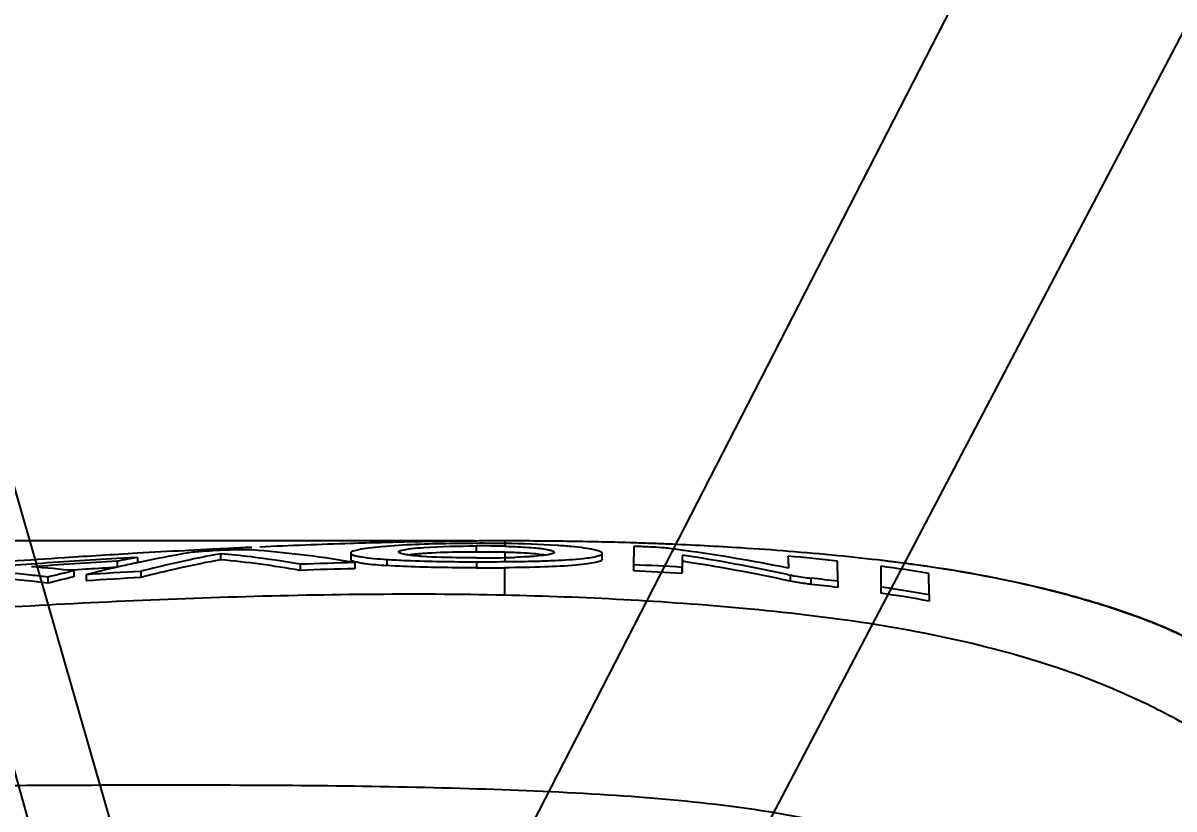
# Model space of a CAD drawing. Header units: millimetres. Extents: x 4086 to 8300, y 123 to 1549.
# Drawn here: x 6826.3 to 6883.4, y 691 to 730 of the extents above; entities that cross this region are included whole.
import ezdxf
from ezdxf import colors
from ezdxf.entities.mleader import LeaderData, LeaderLine
from ezdxf.math import Vec2, Vec3

# ---------------------------------------------------------------- set-up
doc = ezdxf.new("R2010")
doc.units = ezdxf.units.MM
doc.layers.add('轮廓实线层', color=7, linetype='Continuous', lineweight=30)
doc.styles.add('思源黑', font='SourceHanSansCN-Normal.ttf')
doc.dimstyles.new('尺寸标注_3_10比例', dxfattribs={"dimtxt": 7, "dimasz": 6, "dimexe": 2, "dimexo": 1.5, "dimgap": 1, "dimtad": 1, "dimdec": 1, "dimlfac": 3.333333, "dimdsep": 46, "dimtxsty": '思源黑', "dimcen": 0.09, "dimadec": 0, "dimazin": 0, "dimtp": 0.01, "dimtm": 0.01, "dimtfac": 1, "dimtdec": 1, "dimtofl": 0, "dimtmove": 0, "dimatfit": 3, "dimfxl": 0, "dimtolj": 1, "dimarcsym": 0})

# ---------------------------------------------------------------- blocks, each defined once
blk = doc.blocks.new('*D1413')
at = {"layer": 'Defpoints', "color": 0}
for p in [(6850.176, 704.306), (6655.76, 635.432), (6850.175, 635.432)]:
    blk.add_point(p, dxfattribs=at)
at = {"layer": '轮廓实线层', "color": 0, "lineweight": -2}
for p, q in [((6848.676, 704.306), (6653.76, 704.306)), ((6655.76, 698.306), (6655.76, 641.432)), ((6848.675, 635.432), (6653.76, 635.432))]:
    blk.add_line(p, q, dxfattribs=at)
at = {"layer": '轮廓实线层', "color": 0}
for points in [[(6656.76, 698.306), (6654.76, 698.306), (6655.76, 704.306)], [(6654.76, 641.432), (6656.76, 641.432), (6655.76, 635.432)]]:
    blk.add_solid(points, dxfattribs=at)
at = {"layer": '轮廓实线层', "color": 0, "insert": (6651.133, 669.869), "char_height": 7, "attachment_point": 5, "rotation": 90, "style": '思源黑'}
blk.add_mtext('\\A1;229.6', dxfattribs=at)

msp = doc.modelspace()

# ---------------------------------------------------------------- linework, layer by layer
for p, q in [((6848.747, 704.298), (6848.629, 704.297)), ((6848.752, 704.053), (6848.752, 703.753)), ((6850.176, 704.306), (6850.023, 704.305)), ((6850.174, 704.175), (6850.173, 704.038)), ((6850.176, 704.303), (6850.175, 704.175)), ((6831.946, 703.485), (6830.922, 703.426)), ((6831.946, 703.485), (6831.946, 703.217)), ((6834.483, 703.828), (6834.287, 703.818)), ((6835.681, 703.889), (6834.483, 703.828)), ((6836.427, 703.926), (6835.681, 703.889)), ((6836.432, 703.845), (6835.686, 703.809)), ((6836.078, 703.67), (6836.078, 703.369)), ((6842.53, 703.703), (6842.528, 703.691)), ((6842.528, 703.691), (6842.528, 703.39)), ((6842.53, 703.707), (6842.53, 703.703)), ((6842.53, 703.402), (6842.531, 703.406)), ((6844.324, 703.384), (6844.324, 703.083)), ((6844.907, 703.743), (6844.909, 703.755)), ((6850.171, 703.737), (6850.167, 703.275)), ((6852.62, 703.751), (6852.623, 703.737)), ((6854.998, 703.686), (6854.998, 703.695)), ((6854.998, 703.385), (6855, 703.695)), ((6854.998, 703.394), (6854.998, 703.385)), ((6859.055, 703.829), (6859.013, 703.835)), ((6826.693, 703.155), (6825.686, 703.085)), ((6826.727, 703.019), (6826.702, 703.021)), ((6828.794, 702.859), (6828.576, 702.845)), ((6829.384, 702.897), (6828.794, 702.859)), ((6828.797, 702.821), (6828.797, 702.519)), ((6829.502, 702.904), (6829.384, 702.897)), ((6831.015, 703.018), (6830.947, 703.002)), ((6830.948, 703.294), (6830.948, 702.993)), ((6831.15, 703.048), (6831.015, 703.018)), ((6832.001, 703.234), (6831.94, 703.221)), ((6832.022, 703.239), (6832.001, 703.234)), ((6840.016, 703.146), (6840.016, 702.845)), ((6842.509, 703.264), (6842.463, 703.272)), ((6842.73, 703.227), (6842.509, 703.264)), ((6842.73, 703.227), (6842.73, 702.926)), ((6848.763, 703.271), (6848.763, 702.97)), ((6850.165, 702.974), (6850.159, 701.61)), ((6852.638, 703.334), (6852.662, 703.335)), ((6856.556, 703.12), (6856.556, 702.818)), ((6858.959, 702.992), (6858.959, 702.69)), ((6864.266, 702.946), (6864.179, 702.964)), ((6866.686, 702.302), (6866.674, 703.305)), ((6868.821, 703.045), (6868.821, 701.711)), ((6827.509, 702.508), (6827.509, 702.206)), ((6829.402, 702.629), (6829.402, 702.327)), ((6832.115, 702.792), (6832.115, 702.491)), ((6864.202, 702.639), (6864.335, 702.61)), ((6864.335, 702.61), (6864.335, 702.307)), ((6865.376, 702.15), (6865.376, 702.453)), ((6866.686, 702.302), (6866.686, 701.998)), ((6871.225, 701.627), (6871.212, 702.695)), ((6871.225, 701.627), (6871.225, 701.321))]:
    msp.add_line(p, q)
for centre, radius, start, end in [((6856.748, 283.427), 420.99, 92.60356, 92.76677), ((6853.49, 358.095), 346.251, 91.81673, 92.56109), ((6851.883, 406.586), 297.733, 91.50818, 91.80343), ((6850.936, 445.02), 259.288, 90.50976, 91.52254), ((6850.621, 474.001), 230.305, 90.14868, 90.46627), ((6849.013, 619.67), 84.513, 89.21303, 90.17828), ((6848.9, 652.203), 51.85, 88.5934, 90.1634), ((6850.283, 494.43), 209.872, 89.12863, 90.02922), ((6850.517, 511.372), 192.929, 88.66707, 89.12158), ((6850.729, 520.51), 183.788, 88.17464, 88.66685), ((6944.18, 701.557), 87.638, 178.3822, 178.97835), ((6850.19, 536.082), 168.071, 87.5072, 87.82227), ((6850.899, 525.959), 178.337, 87.87648, 88.17343), ((6851.023, 529.3), 174.994, 87.63038, 87.8763), ((6851.448, 538.778), 165.506, 86.3768, 87.64181), ((6852.686, 558.473), 145.772, 85.45014, 86.37343), ((6864.734, 142.995), 561.652, 93.71603, 93.98837), ((6859.328, 226.225), 478.045, 93.40659, 93.91451), ((6861.928, 186.414), 518.142, 93.31835, 93.71759), ((6844.103, 637.33), 67.263, 100.41232, 101.27803), ((6859.759, 223.565), 480.928, 93.03605, 93.31653), ((6845.486, 639.323), 65.318, 99.69161, 101.89516), ((6846.992, 645.071), 59.608, 102.03311, 104.45242), ((6846.99, 644.801), 59.576, 100.55417, 104.45825), ((6846.979, 645.054), 59.621, 100.53558, 102.01778), ((6831.267, 652.383), 51.512, 82.9564, 84.642), ((6831.282, 652.338), 51.256, 80.189, 84.6316), ((6831.3, 652.751), 51.143, 80.188, 82.9426), ((6833.291, 647.576), 56.448, 83.1001, 85.591), ((6833.413, 648.765), 55.254, 80.5724, 83.077), ((6846.28, 697.463), 6.204, 96.7578, 98.2686), ((6848.899, 651.945), 51.808, 88.5938, 90.163), ((6848.998, 754.404), 50.943, 269.7334, 271.3163), ((6849.19, 747.626), 44.163, 271.2684, 271.9122), ((6849.37, 672.405), 31.343, 87.106, 88.535), ((6847.066, 616.379), 88.268, 82.22085, 82.72115), ((6935.565, 700.609), 76.643, 177.76898, 178.21809), ((6846.677, 621.443), 83.066, 77.82042, 81.48273), ((6847.882, 622.089), 82.5, 78.60645, 82.21644), ((6853.687, 585.486), 118.533, 83.71012, 84.89555), ((6818.091, 700.757), 46.227, 2.7137, 3.4617), ((6854.07, 575.68), 128.51, 84.35983, 85.45662), ((6855.9, 594.236), 109.864, 83.1878, 84.35867), ((6819.725, 638.932), 64.051, 83.78731, 87.90847), ((6859.275, 230.301), 473.841, 93.42721, 93.94166), ((6822.263, 645.523), 57.669, 83.49501, 85.56034), ((6844.454, 635.621), 69, 103.11586, 104.21584), ((6845.472, 639.531), 65.112, 102.8901, 104.28877), ((6857.942, 251.827), 451.973, 93.42892, 93.60763), ((6845.268, 640.408), 64.211, 101.98015, 102.70156), ((6849.626, 427.449), 275.864, 91.43248, 91.99635), ((6849.627, 427.373), 275.639, 91.43383, 91.99816), ((6849.061, 835.134), 131.863, 269.87037, 270.48047), ((6849.063, 834.808), 131.838, 269.86984, 270.47892), ((6849.5, 790.325), 87.053, 270.43909, 271.31043), ((6849.549, 548.28), 154.998, 86.51948, 87.40918), ((6849.551, 548.348), 154.629, 86.51195, 87.40379), ((6935.726, 700.304), 76.804, 177.77109, 178.21966), ((6846.714, 621.475), 82.73, 77.70275, 81.47392), ((6857.724, 618.872), 84.901, 80.85858, 82.49002), ((6858.298, 613.643), 90.309, 81.7473, 83.28555), ((6858.563, 616.221), 87.718, 81.67864, 83.21102), ((6819.754, 639.206), 63.476, 82.98203, 87.91545), ((6820.035, 642.176), 60.793, 82.93767, 83.7467), ((6844.456, 635.366), 68.955, 103.12652, 104.22727), ((6856.377, 277.524), 425.96, 93.26517, 93.63085), ((6856.39, 277.293), 425.89, 93.2675, 93.63323), ((6854.061, 598.781), 104.288, 83.04664, 83.77139), ((6854.088, 599.032), 103.733, 83.02433, 83.75298), ((6857.723, 625.676), 77.142, 79.91942, 81.72867), ((6857.784, 626.068), 76.444, 79.87295, 81.69892)]:
    msp.add_arc(centre, radius, start, end)
for points, knots in [([(6844.053, 704.014), (6843.838, 703.994), (6843.471, 703.955), (6842.976, 703.882), (6842.716, 703.817), (6842.53, 703.751), (6842.53, 703.707)], [0, 0, 0, 0, 0.411396, 0.717684, 0.914963, 1, 1, 1, 1]), ([(6848.75, 704.183), (6848.316, 704.181), (6846.749, 704.164), (6845.181, 704.114), (6844.053, 704.014)], [0, 0, 0, 0, 0.276804, 1, 1, 1, 1]), ([(6845.549, 703.924), (6845.75, 703.948), (6846.815, 704.036), (6847.885, 704.052), (6848.752, 704.053)], [0, 0, 0, 0, 0.188941, 1, 1, 1, 1]), ([(6850.173, 704.038), (6850.308, 704.034), (6850.792, 704.019), (6851.276, 703.993), (6851.623, 703.963)], [0, 0, 0, 0, 0.278946, 1, 1, 1, 1]), ([(6853.472, 704.024), (6853.239, 704.045), (6852.141, 704.128), (6851.04, 704.162), (6850.174, 704.175)], [0, 0, 0, 0, 0.212831, 1, 1, 1, 1]), ([(6851.623, 703.963), (6851.871, 703.941), (6852.193, 703.911), (6852.509, 703.825), (6852.609, 703.78), (6852.62, 703.751)], [0, 0, 0, 0, 0.722605, 0.908998, 1, 1, 1, 1]), ([(6855, 703.695), (6855, 703.74), (6854.816, 703.812), (6854.551, 703.881), (6854.056, 703.962), (6853.687, 704.003), (6853.472, 704.024)], [0, 0, 0, 0, 0.086692, 0.284277, 0.589989, 1, 1, 1, 1]), ([(6858.249, 703.936), (6858.198, 703.943), (6857.949, 703.969), (6857.699, 703.985), (6857.5, 703.994)], [0, 0, 0, 0, 0.204786, 1, 1, 1, 1]), ([(6835.686, 703.809), (6835.564, 703.803), (6835.165, 703.778), (6834.764, 703.756), (6834.49, 703.709)], [0, 0, 0, 0, 0.303989, 1, 1, 1, 1]), ([(6837.631, 703.857), (6837.56, 703.863), (6837.16, 703.87), (6836.76, 703.86), (6836.432, 703.845)], [0, 0, 0, 0, 0.176388, 1, 1, 1, 1]), ([(6842.528, 703.691), (6842.528, 703.676), (6842.559, 703.639), (6842.597, 703.623), (6842.622, 703.613)], [0, 0, 0, 0, 0.361497, 1, 1, 1, 1]), ([(6842.528, 703.39), (6842.528, 703.345), (6842.722, 703.274), (6842.846, 703.248), (6842.954, 703.229)], [0, 0, 0, 0, 0.29141, 1, 1, 1, 1]), ([(6842.783, 703.565), (6842.87, 703.544), (6843.38, 703.454), (6843.896, 703.414), (6844.324, 703.384)], [0, 0, 0, 0, 0.172072, 1, 1, 1, 1]), ([(6844.324, 703.384), (6844.644, 703.364), (6846.122, 703.29), (6847.603, 703.27), (6848.763, 703.271)], [0, 0, 0, 0, 0.216685, 1, 1, 1, 1]), ([(6845.02, 703.674), (6844.991, 703.683), (6844.951, 703.695), (6844.906, 703.727), (6844.906, 703.743)], [0, 0, 0, 0, 0.667631, 1, 1, 1, 1]), ([(6844.909, 703.755), (6844.923, 703.815), (6845.208, 703.865), (6845.39, 703.905), (6845.549, 703.924)], [0, 0, 0, 0, 0.279325, 1, 1, 1, 1]), ([(6845.421, 703.598), (6845.379, 703.603), (6845.244, 703.623), (6845.11, 703.647), (6845.02, 703.674)], [0, 0, 0, 0, 0.310233, 1, 1, 1, 1]), ([(6846.059, 703.533), (6845.998, 703.538), (6845.785, 703.555), (6845.573, 703.577), (6845.421, 703.598)], [0, 0, 0, 0, 0.284332, 1, 1, 1, 1]), ([(6846.57, 703.703), (6846.471, 703.698), (6846.131, 703.679), (6845.791, 703.653), (6845.55, 703.624)], [0, 0, 0, 0, 0.290062, 1, 1, 1, 1]), ([(6848.761, 703.461), (6848.515, 703.461), (6847.615, 703.467), (6846.713, 703.489), (6846.059, 703.533)], [0, 0, 0, 0, 0.272374, 1, 1, 1, 1]), ([(6848.752, 703.753), (6848.562, 703.752), (6847.834, 703.747), (6847.107, 703.73), (6846.57, 703.703)], [0, 0, 0, 0, 0.261242, 1, 1, 1, 1]), ([(6854.998, 703.385), (6854.999, 703.347), (6854.86, 703.272), (6854.631, 703.218), (6854.215, 703.148), (6853.378, 703.065), (6852.003, 702.999), (6850.823, 702.979), (6850.165, 702.974)], [0, 0, 0, 0, 0.023399, 0.075609, 0.15901, 0.274386, 0.596162, 1, 1, 1, 1]), ([(6851.487, 703.527), (6851.424, 703.523), (6851.15, 703.506), (6850.875, 703.495), (6850.664, 703.488)], [0, 0, 0, 0, 0.229801, 1, 1, 1, 1]), ([(6852.133, 703.592), (6852.087, 703.586), (6851.872, 703.559), (6851.656, 703.539), (6851.487, 703.527)], [0, 0, 0, 0, 0.214077, 1, 1, 1, 1]), ([(6852.119, 703.606), (6852.082, 703.611), (6851.91, 703.635), (6851.738, 703.652), (6851.602, 703.664)], [0, 0, 0, 0, 0.215891, 1, 1, 1, 1]), ([(6852.518, 703.668), (6852.494, 703.661), (6852.368, 703.627), (6852.238, 703.607), (6852.133, 703.592)], [0, 0, 0, 0, 0.188749, 1, 1, 1, 1]), ([(6852.625, 703.736), (6852.625, 703.722), (6852.584, 703.689), (6852.545, 703.677), (6852.518, 703.668)], [0, 0, 0, 0, 0.33895, 1, 1, 1, 1]), ([(6852.662, 703.335), (6853.128, 703.357), (6853.851, 703.407), (6854.581, 703.493), (6854.829, 703.574)], [0, 0, 0, 0, 0.640947, 1, 1, 1, 1]), ([(6854.829, 703.574), (6854.854, 703.582), (6854.913, 703.604), (6854.999, 703.643), (6854.998, 703.686)], [0, 0, 0, 0, 0.378549, 1, 1, 1, 1]), ([(6842.954, 703.229), (6843.041, 703.213), (6843.495, 703.146), (6843.954, 703.109), (6844.324, 703.083)], [0, 0, 0, 0, 0.192052, 1, 1, 1, 1]), ([(6848.763, 702.97), (6848.359, 702.969), (6846.878, 702.977), (6845.397, 703.014), (6844.324, 703.083)], [0, 0, 0, 0, 0.273225, 1, 1, 1, 1]), ([(6851.491, 703.296), (6851.591, 703.298), (6851.974, 703.308), (6852.356, 703.321), (6852.638, 703.334)], [0, 0, 0, 0, 0.262372, 1, 1, 1, 1]), ([(6893.743, 691.625), (6893.459, 692.083), (6892.826, 692.963), (6891.66, 694.093), (6890.407, 695.116), (6888.734, 696.479), (6886.547, 698.061), (6883.748, 699.706), (6880.717, 700.868), (6876.578, 702.087), (6873.392, 702.702), (6871.258, 703.016)], [0, 0, 0, 0, 0.062489, 0.124984, 0.187513, 0.250026, 0.37504, 0.500016, 0.625005, 0.75003, 1, 1, 1, 1]), ([(6893.763, 691.637), (6893.48, 692.096), (6892.846, 692.977), (6891.679, 694.107), (6890.424, 695.129), (6888.748, 696.489), (6886.56, 698.07), (6883.761, 699.72), (6880.727, 700.88), (6876.585, 702.096), (6873.396, 702.707), (6871.261, 703.017)], [0, 0, 0, 0, 0.062494, 0.124978, 0.187501, 0.24999, 0.37501, 0.50001, 0.625014, 0.750028, 1, 1, 1, 1]), ([(6864.335, 702.61), (6864.405, 702.595), (6864.75, 702.53), (6865.099, 702.483), (6865.376, 702.453)], [0, 0, 0, 0, 0.205447, 1, 1, 1, 1]), ([(6865.376, 702.15), (6865.277, 702.161), (6864.929, 702.203), (6864.581, 702.253), (6864.335, 702.307)], [0, 0, 0, 0, 0.282196, 1, 1, 1, 1]), ([(6850.159, 701.609), (6845.595, 701.708), (6836.468, 701.593), (6818.277, 700.677), (6795.68, 698.71), (6773.224, 696.083), (6755.424, 693.567), (6746.583, 692.164), (6742.202, 691.32)], [0, 0, 0, 0, 0.126144, 0.252084, 0.503226, 0.752735, 0.876718, 1, 1, 1, 1]), ([(6894.176, 683.97), (6893.267, 685.875), (6891.692, 688.676), (6888.836, 691.862), (6886.262, 693.827), (6883.493, 695.507), (6879.607, 697.389), (6872.509, 699.716), (6862.247, 701.098), (6854.107, 701.525), (6850.159, 701.609)], [0, 0, 0, 0, 0.126246, 0.190238, 0.254559, 0.319117, 0.383726, 0.512408, 0.763865, 1, 1, 1, 1]), ([(6775.574, 691.329), (6780.439, 691.454), (6790.196, 691.682), (6804.983, 691.954), (6819.868, 692.154), (6834.526, 692.243), (6846.315, 692.149), (6855.185, 691.772), (6861.36, 691.251), (6866.311, 690.389), (6870.097, 689.315), (6872.798, 688.17), (6875.272, 686.602), (6878.434, 684.248), (6880.487, 682.093), (6881.87, 680.668)], [0, 0, 0, 0, 0.133338, 0.267431, 0.405221, 0.541209, 0.669074, 0.728182, 0.78445, 0.838775, 0.865535, 0.892153, 0.918811, 0.94559, 1, 1, 1, 1])]:
    msp.add_open_spline(points, degree=3, knots=knots)
for points in [[(6842.622, 703.613), (6842.674, 703.592), (6842.729, 703.578), (6842.783, 703.565)], [(6851.602, 703.664), (6851.386, 703.682), (6851.169, 703.696), (6850.952, 703.707)]]:
    msp.add_open_spline(points, degree=3)

# ---------------------------------------------------------------- dimensions: what is measured, and where the dimension line sits
at = {"layer": '轮廓实线层'}
dim = msp.add_linear_dim(base=(6655.76, 635.432), p1=(6850.176, 704.306), p2=(6850.175, 635.432), angle=90, dimstyle='尺寸标注_3_10比例', dxfattribs=at)
dim.commit()
dim.dimension.update_dxf_attribs({"geometry": '*D1413', "text_midpoint": (6655.76, 669.869), "dimtype": 160})

# ---------------------------------------------------------------- leaders
ml = msp.add_multileader_mtext('Standard')
ml.set_content('网口', style='思源黑')
ml.set_leader_properties()
ml.build(insert=Vec2(0, 0))
ml.multileader.update_dxf_attribs({"text_left_attachment_type": 5, "text_right_attachment_type": 5, "dogleg_length": 1, "arrow_head_size": 6})
ctx = ml.context
ctx.base_point, ctx.char_height, ctx.arrow_head_size, ctx.plane_origin = Vec3(6790.04, 754.948), 7, 6, Vec3(6836.815, 668.834)
ctx.left_attachment, ctx.right_attachment, ctx.text_align_type = 5, 5, 2
notes = []
notes.append((ctx, [(0, (1, 1, 0), (6812.047, 754.948), (-1, 0), 1, [(0, [(6836.815, 668.834)], 0, [])])]))
ctx.mtext.insert, ctx.mtext.alignment, ctx.mtext.flow_direction = Vec3(6809.047, 763.059), 3, 5
ml = msp.add_multileader_mtext('Standard')
ml.set_content('DB25', style='思源黑')
ml.set_leader_properties()
ml.build(insert=Vec2(0, 0))
ml.multileader.update_dxf_attribs({"text_left_attachment_type": 5, "text_right_attachment_type": 5, "dogleg_length": 1, "arrow_head_size": 6})
ctx = ml.context
ctx.base_point, ctx.char_height, ctx.arrow_head_size, ctx.plane_origin = Vec3(6886.549, 756.464), 7, 6, Vec3(6846.833, 662.081)
ctx.left_attachment, ctx.right_attachment = 5, 5
notes.append((ctx, [(0, (1, 1, 0), (6885.549, 756.464), (1, 0), 1, [(0, [(6845.149, 677.847)], 0, [])])]))
ctx.mtext.insert, ctx.mtext.flow_direction = Vec3(6888.549, 763.717), 5
ml = msp.add_multileader_mtext('Standard')
ml.set_content('用户气管3（φ6 灰）', style='思源黑')
ml.set_leader_properties()
ml.build(insert=Vec2(0, 0))
ml.multileader.update_dxf_attribs({"text_left_attachment_type": 5, "text_right_attachment_type": 5, "dogleg_length": 1, "arrow_head_size": 6})
ctx = ml.context
ctx.base_point, ctx.char_height, ctx.arrow_head_size, ctx.plane_origin = Vec3(6729.074, 735.814), 7, 6, Vec3(6830.655, 675.845)
ctx.left_attachment, ctx.right_attachment, ctx.text_align_type = 5, 5, 2
notes.append((ctx, [(0, (1, 1, 0), (6813.754, 735.814), (-1, 0), 1, [(0, [(6830.655, 675.845)], 0, [])])]))
ctx.mtext.insert, ctx.mtext.alignment, ctx.mtext.flow_direction = Vec3(6810.754, 745.896), 3, 5
ml = msp.add_multileader_mtext('Standard')
ml.set_content('指示灯', style='思源黑')
ml.set_leader_properties()
ml.build(insert=Vec2(0, 0))
ml.multileader.update_dxf_attribs({"text_left_attachment_type": 5, "text_right_attachment_type": 5, "dogleg_length": 1, "arrow_head_size": 6})
ctx = ml.context
ctx.base_point, ctx.char_height, ctx.arrow_head_size, ctx.plane_origin = Vec3(6888.646, 736.844), 7, 6, Vec3(6851.19, 667.333)
ctx.left_attachment, ctx.right_attachment = 5, 5
notes.append((ctx, [(0, (1, 1, 0), (6887.646, 736.844), (1, 0), 1, [(0, [(6851.19, 667.333)], 0, [])])]))
ctx.mtext.insert, ctx.mtext.flow_direction = Vec3(6890.646, 745.558), 5
for ctx, leaders in notes:
    for number, flags, end, landing, length, lines in leaders:
        leader = LeaderData()
        leader.index, (leader.has_last_leader_line, leader.has_dogleg_vector, leader.attachment_direction) = number, flags
        leader.last_leader_point, leader.dogleg_vector, leader.dogleg_length = Vec3(end), Vec3(landing), length
        for number, points, colour, breaks in lines:
            line = LeaderLine()
            line.index, line.vertices, line.color, line.breaks = number, Vec3.list(points), colors.encode_raw_color(colour), breaks
            leader.lines.append(line)
        ctx.leaders.append(leader)

doc.saveas('drawing.dxf')
